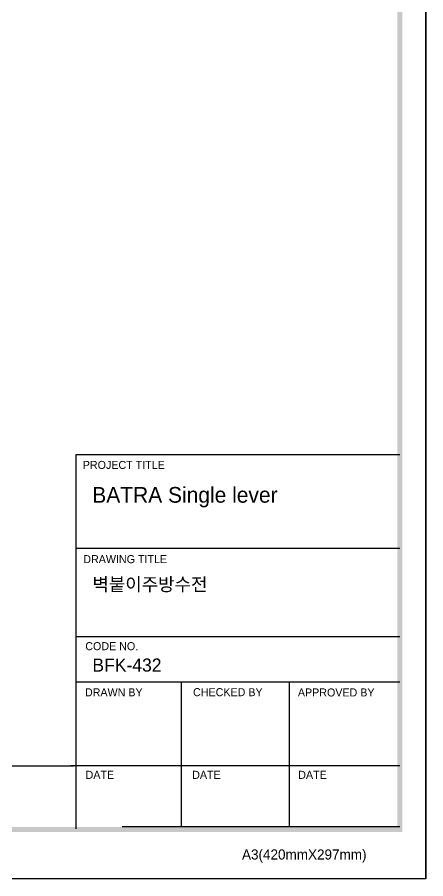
# Model space of a CAD drawing. Header units: millimetres. Extents: x 1035 to 2065, y 1005 to 1731.
# Drawn here: x 1851.6 to 2065.3, y 1004.5 to 1454.9 of the extents above; entities that cross this region are included whole.
import ezdxf

# ---------------------------------------------------------------- set-up
doc = ezdxf.new("R2010")
doc.units = ezdxf.units.MM
doc.styles.add('Daelim Dimension', font='')
doc.styles.get('Daelim Dimension').set_extended_font_data('나눔고딕')

msp = doc.modelspace()

# ---------------------------------------------------------------- linework, layer by layer
at = {"color": 5, "ltscale": 40}
for p, q in [((2051.78, 1226.16), (1882.28, 1226.16)), ((2051.78, 1177.17), (1882.28, 1177.17)), ((2051.78, 1177.17), (1882.28, 1177.17)), ((2051.78, 1131.08), (1882.28, 1131.08)), ((2051.78, 1131.08), (1882.28, 1131.08)), ((2051.78, 1107.31), (1882.28, 1107.31)), ((2051.78, 1107.31), (1882.28, 1107.31)), ((1937.34, 1107.31), (1937.34, 1031.64)), ((1993.84, 1107.31), (1993.84, 1031.64)), ((2051.78, 1063.6), (1879.6, 1063.6)), ((2051.78, 1063.6), (1883.6, 1063.6)), ((2051.78, 1031.64), (1906.52, 1031.64))]:
    msp.add_line(p, q, dxfattribs=at)
at = {"color": 5, "ltscale": 0.5}
msp.add_line((1882.28, 1226.16), (1882.28, 1030.62), dxfattribs=at)
at = {"color": 5}
msp.add_line((1049.48, 1063.6), (1880.96, 1063.6), dxfattribs=at)
at = {"color": 2}
msp.add_lwpolyline([(1034.61, 1730.56), (2065.33, 1730.56), (2065.33, 1004.54), (1034.61, 1004.54)], close=True, dxfattribs=at)
at = {"ltscale": 0.5}
msp.add_lwpolyline([(1034.61, 1730.56), (2065.33, 1730.56), (2065.33, 1004.54), (1034.61, 1004.54)], close=True, dxfattribs=at)
at = {"color": 2}
msp.add_lwpolyline([(2065.33, 1004.54), (2065.33, 1730.56)], dxfattribs=at)
at = {"color": 5, "ltscale": 40}
for points in [[(2053.1, 1718.33), (2050.46, 1718.33), (2053.1, 1029), (2050.46, 1031.64)], [(2053.1, 1718.33), (2050.46, 1718.33), (2053.1, 1029), (2050.46, 1031.64)], [(2053.1, 1029), (2050.46, 1031.64), (1046.84, 1029), (1049.48, 1031.64)]]:
    msp.add_trace(points, dxfattribs=at)

# ---------------------------------------------------------------- texts
at = {"color": 5, "ltscale": 40, "style": 'Daelim Dimension'}
for s, height, p in [('PROJECT TITLE', 4.1852, (1885.87, 1218.78)), ('DRAWING TITLE', 4.1852, (1886.14, 1169.53)), ('CODE NO.', 4.185, (1887.19, 1124.04)), ('DRAWN BY', 4.185, (1887.02, 1099.91)), ('CHECKED BY', 4.185, (1943.57, 1099.99)), ('APPROVED BY', 4.1852, (1998.41, 1099.85)), ('DATE', 4.185, (1887.35, 1056.78)), ('DATE', 4.185, (1943.12, 1056.78)), ('DATE', 4.185, (1998.6, 1056.78)), ('A3(420mmX297mm)', 5.2822, (1969.17, 1014.6))]:
    msp.add_text(s, height=height, dxfattribs=at).set_placement(p)
at = {"attachment_point": 1, "style": 'Daelim Dimension'}
for s, insert, char_height, width in [('BATRA Single lever', (1890.85, 1209.33), 8.2043, 131.8609), ('벽붙이주방수전', (1890.92, 1161.85), 6.849, 115.2621), ('BFK-432', (1890.92, 1119.67), 6.849, 115.2621)]:
    msp.add_mtext(s, dxfattribs=dict(at, insert=insert, char_height=char_height, width=width))

doc.saveas('drawing.dxf')
